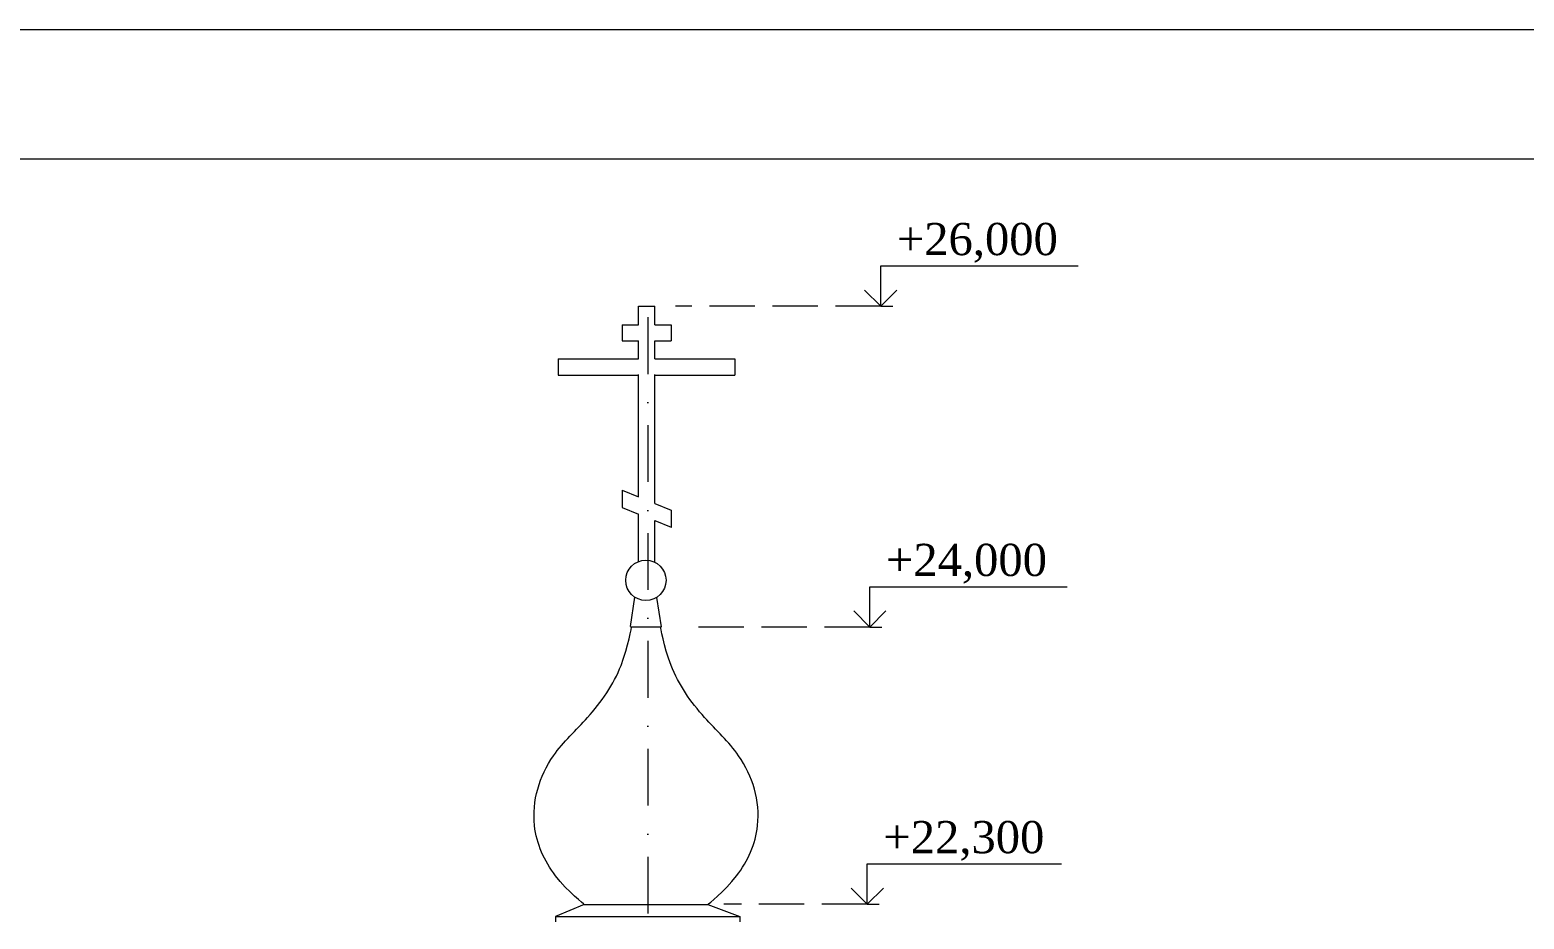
# Model space of a CAD drawing. Header units: millimetres. Extents: x 2399 to 111977, y 1313 to 59551.
# Drawn here: x 11703 to 20992, y 54022 to 59547 of the extents above; entities that cross this region are included whole.
import ezdxf

# ---------------------------------------------------------------- set-up
doc = ezdxf.new("R2010")
doc.units = ezdxf.units.MM
doc.linetypes.add('Невидимая', pattern=[391.222223, 282.222223, -109])
doc.linetypes.add('Штрихпунктирная', pattern=[670.277762, 352.777767, -176.388884, 0, -141.111112])
doc.layers.add('dim Level', color=7, linetype='Continuous', lineweight=13)
doc.layers.add('main line', color=7, linetype='Continuous', lineweight=13)
doc.styles.add('СГЕНЕРИР_СТИЛЬ_1', font='georgia.ttf')

msp = doc.modelspace()

# ---------------------------------------------------------------- linework, layer by layer
at = {"layer": 'dim Level', "color": 7, "linetype": 'Continuous', "lineweight": 13}
for p, q in [((16992.2058, 57830.7724), (16992.2058, 58080.7724)), ((16992.2058, 58080.7724), (18218.9939, 58080.7724)), ((16992.2058, 57830.7724), (16892.2058, 57930.7724)), ((17092.2058, 57930.7724), (16992.2058, 57830.7724)), ((16992.2058, 57830.7724), (16917.2058, 57830.7724)), ((16992.2058, 57830.7724), (17067.2058, 57830.7724)), ((16924.5673, 55837.1842), (16924.5673, 56087.1842)), ((16924.5673, 56087.1842), (18151.3554, 56087.1842)), ((16924.5673, 55837.1842), (16824.5673, 55937.1842)), ((17024.5673, 55937.1842), (16924.5673, 55837.1842)), ((16924.5673, 55837.1842), (16849.5673, 55837.1842)), ((16924.5673, 55837.1842), (16999.5673, 55837.1842)), ((16908.3891, 54114.6125), (16908.3891, 54364.6125)), ((16908.3891, 54364.6125), (18115.7832, 54364.6125)), ((16908.3891, 54114.6125), (16808.3891, 54214.6125)), ((17008.3891, 54214.6125), (16908.3891, 54114.6125)), ((16908.3891, 54114.6125), (16833.3891, 54114.6125)), ((16908.3891, 54114.6125), (16983.3891, 54114.6125))]:
    msp.add_line(p, q, dxfattribs=at)
at = {"layer": 'main line', "color": 7, "linetype": 'Continuous', "lineweight": 13}
for p, q in [((29809.1894, 59547.299), (2419.7831, 59547.299)), ((29610.4608, 58744.6866), (2593.5239, 58744.6866)), ((15486.1782, 57830.7724), (15587.3778, 57830.7724)), ((15486.1782, 57714.7031), (15486.1782, 57830.7724)), ((15587.3778, 57714.7031), (15587.3778, 57830.7724)), ((15384.5062, 57714.7031), (15384.5062, 57614.9021)), ((15384.5062, 57714.7031), (15486.1782, 57714.7031)), ((15587.3778, 57714.7031), (15689.0498, 57714.7031)), ((15689.0498, 57714.7031), (15689.0498, 57614.9021)), ((15384.5062, 57614.9021), (15486.1782, 57614.9021)), ((15486.1782, 57504.3119), (15486.1782, 57614.9021)), ((15587.3778, 57504.3119), (15587.3778, 57614.9021)), ((15587.3778, 57614.9021), (15689.0498, 57614.9021)), ((14987.782, 57504.3119), (14987.782, 57402.3778)), ((14987.782, 57504.3119), (15486.1782, 57504.3119)), ((15587.3778, 57504.3119), (16085.774, 57504.3119)), ((16085.774, 57504.3119), (16085.774, 57402.3778)), ((14987.782, 57402.3778), (15486.1782, 57402.3778)), ((15486.1782, 56645.9204), (15486.1782, 57405.4346)), ((15587.3778, 56605.0855), (15587.3778, 57405.4346)), ((15587.3778, 57402.3778), (16085.774, 57402.3778)), ((15384.5062, 56686.946), (15486.1782, 56645.9204)), ((15384.5062, 56686.946), (15384.5062, 56580.0069)), ((15384.5062, 56580.0069), (15486.1782, 56538.9813)), ((15587.3778, 56605.0855), (15689.0498, 56564.06)), ((15486.1782, 56242.7002), (15486.1782, 56538.9813)), ((15587.3778, 56498.1464), (15689.0498, 56457.1208)), ((15587.3778, 56240.1623), (15587.3778, 56498.1464)), ((15689.0498, 56564.06), (15689.0498, 56455.4011)), ((15435.8825, 55839.5005), (15463.826, 56022.0682)), ((15628.3999, 55838.1322), (15599.6299, 56021.5361)), ((15435.8825, 55838.1322), (15628.3999, 55838.1322)), ((15148.8213, 54112.8873), (14971.1353, 54038.8069)), ((15148.8213, 54112.8873), (15917.8647, 54112.8873)), ((15917.8647, 54112.8873), (16115.7288, 54038.8069)), ((14971.1353, 54038.8069), (16115.7288, 54038.8069)), ((14971.1353, 54038.8069), (14971.1353, 54005.6836)), ((16115.7288, 54038.8069), (16115.7288, 54005.6836))]:
    msp.add_line(p, q, dxfattribs=at)
at = {"layer": 'main line', "color": 7, "linetype": 'Невидимая', "lineweight": 13}
for p, q in [((16992.2058, 57830.7724), (15717.094, 57830.7724)), ((16924.5673, 55837.1842), (15840.403, 55837.1842)), ((16908.3891, 54114.6125), (16016.7967, 54114.6125))]:
    msp.add_line(p, q, dxfattribs=at)
at = {"layer": 'main line', "color": 7, "linetype": 'Штрихпунктирная', "lineweight": 13}
msp.add_line((15545.2827, 57761.4746), (15545.2827, 33588.1714), dxfattribs=at)
at = {"layer": 'main line', "color": 7, "linetype": 'Continuous', "lineweight": 13}
msp.add_circle((15532.1412, 56127.2607), 125.4289, dxfattribs=at)
for points in [[(15148.8213, 54112.8873), (15148.8213, 54112.8873), (15047.3925, 54191.3297), (14970.1591, 54291.5495), (14899.9547, 54382.6483), (14852.4817, 54489.1365), (14839.9922, 54603.395), (14823.1704, 54757.2864), (14869.8993, 54909.8386), (14958.0348, 55037.2824), (15018.3144, 55124.4467), (15098.9444, 55195.0031), (15169.3847, 55274.3137), (15255.4531, 55371.2204), (15331.0634, 55477.97), (15378.0125, 55598.8339), (15423.6035, 55716.2013), (15443.7878, 55841.3275), (15443.7878, 55841.3275)], [(15917.8647, 54112.8873), (15917.8647, 54112.8873), (16019.2935, 54191.3297), (16096.527, 54291.5495), (16166.7314, 54382.6483), (16214.2044, 54489.1365), (16226.6939, 54603.395), (16243.5157, 54757.2864), (16196.7868, 54909.8386), (16108.6513, 55037.2824), (16048.3717, 55124.4467), (15967.7417, 55195.0031), (15897.3014, 55274.3137), (15811.233, 55371.2204), (15735.6227, 55477.97), (15688.6735, 55598.8339), (15643.0826, 55716.2013), (15622.8983, 55841.3275), (15622.8983, 55841.3275)]]:
    msp.add_open_spline(points, degree=3, knots=[0, 0, 0, 0, 1, 1, 1, 2, 2, 2, 3, 3, 3, 4, 4, 4, 5, 5, 5, 6, 6, 6, 6], dxfattribs=at)

# ---------------------------------------------------------------- texts
at = {"layer": 'dim Level', "color": 7, "lineweight": 13, "char_height": 200, "attachment_point": 7, "style": 'СГЕНЕРИР_СТИЛЬ_1'}
for s, insert in [('\\A1;+26,000', (17092.2058, 58100.7724)), ('\\A1;+24,000', (17024.5674, 56107.1842)), ('\\A1;+22,300', (17008.3892, 54384.6125))]:
    msp.add_mtext(s, dxfattribs=dict(at, insert=insert))

doc.saveas('drawing.dxf')
